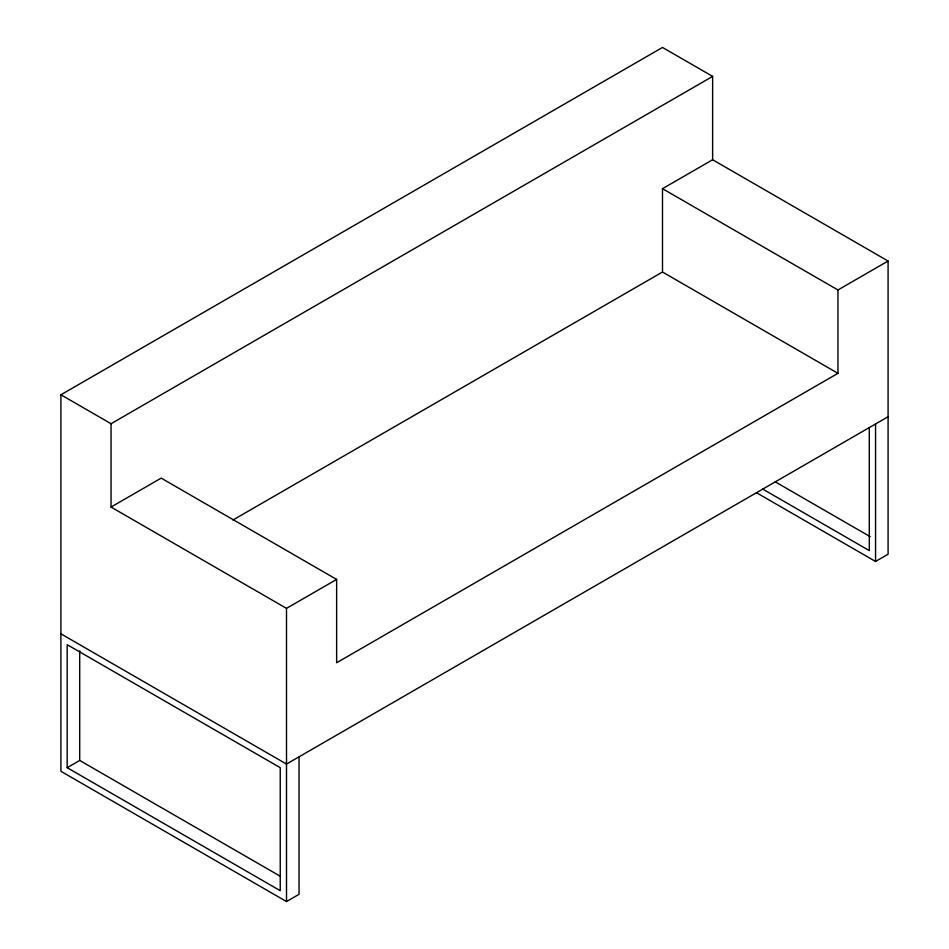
<?xml version="1.0" encoding="UTF-8"?>
<svg xmlns="http://www.w3.org/2000/svg" width="949" height="949" viewBox="0 0 949 949"><rect width="100%" height="100%" fill="white"/><g stroke="black" fill="none" stroke-linecap="round" stroke-linejoin="round"><path stroke-width="1.42" d="M299.042 756.827L299.042 894.314L286.503 901.55L60.914 771.3L60.914 394.772L662.497 47.45L712.628 76.395L712.628 159.74L888.086 261.034L888.086 554.228L875.559 561.464L756.424 492.673M60.914 394.772L111.045 423.717L712.628 76.395M111.045 423.717L111.045 507.063L161.176 478.118L336.634 579.424L336.634 662.758L837.955 373.325L837.955 289.979L662.497 188.685L662.497 272.019L232.98 520.005M662.497 188.685L712.628 159.74M111.045 507.063L286.503 608.368L336.634 579.424M837.955 289.979L888.086 261.034M67.177 767.682L280.24 890.696L280.24 767.682L67.177 644.679L67.177 767.682L79.704 760.446L279.931 876.046M888.086 416.741L286.503 764.064L60.914 633.825M662.497 272.019L837.955 373.325M775.297 481.867L870.269 536.707M762.759 489.103L869.296 550.61L869.296 427.596M875.559 423.978L875.559 561.464M286.503 608.368L286.503 901.55M79.704 650.777L79.704 760.446"/></g></svg>
